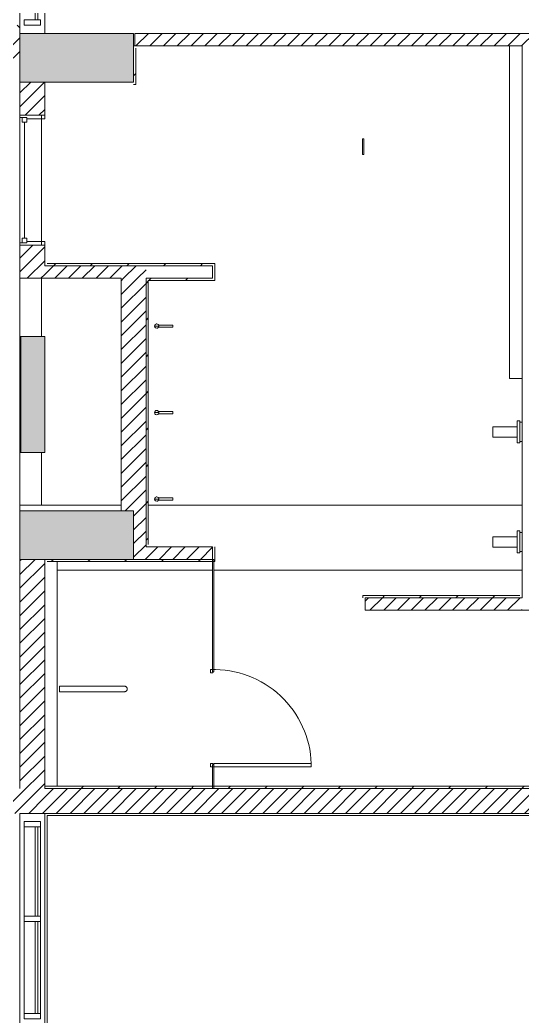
# Model space of a CAD drawing. Header units: millimetres. Extents: x -106145 to 154907, y -84585 to 152038.
# Drawn here: x 89389 to 94029, y 47120 to 56335 of the extents above; entities that cross this region are included whole.
import ezdxf

# ---------------------------------------------------------------- set-up
doc = ezdxf.new("R2010")
doc.units = ezdxf.units.MM
for name, color, linetype, lineweight in [('A-DOOR', 7, 'Continuous', 5), ('A-DOOR-FRAM', 7, 'Continuous', 9), ('A-GLAZ', 7, 'Continuous', 5), ('A-GLAZ-CURT', 7, 'Continuous', 5), ('A-GLAZ-CWMG', 7, 'Continuous', 5), ('A-WALL', 7, 'Continuous', 5), ('A-WALL-PATT', 7, 'Continuous', 5), ('P-SANR-FIXT', 7, 'Continuous', 5), ('S-COLS', 7, 'Continuous', 5)]:
    doc.layers.add(name, color=color, linetype=linetype, lineweight=lineweight)
pattern_1 = [(45, (0, 0), (-63.63961, 63.63961), [])]
pattern_2 = [(45, (0, 0), (-169.70563, 169.70563), [])]
pattern_3 = [(315, (0, 0), (84.19025, 84.19025), [])]

# ---------------------------------------------------------------- blocks, each defined once
blk = doc.blocks.new('Structural Columns 4 - Structural Columns 4-3006467-Site Plan -MAIN')
at = {"layer": 'S-COLS', "color": 254, "true_color": 0xdddddd}
for p, q in [((89388.7, 51845.1), (89388.7, 51795.1)), ((90323.7, 51845.1), (89388.7, 51845.1)), ((94028.7, 51845.1), (90574.7, 51845.1)), ((89733.7, 51245.1), (91168.7, 51245.1)), ((91180.7, 51245.1), (94028.7, 51245.1))]:
    blk.add_line(p, q, dxfattribs=at)
blk = doc.blocks.new('Instance-Window-Fixed - 1200X1050-12946855-Site Plan -MAIN')
at = {"layer": 'A-GLAZ', "color": 254, "lineweight": 9, "true_color": 0xdddddd}
for p, q in [((-638.1, 115), (-619.05, 115)), ((-619.05, 51.5), (-619.05, 115)), ((-619.05, 95.95), (-619.05, 51.5)), ((-619.05, 95.95), (-574.6, 95.95)), ((-574.6, 95.95), (-574.6, 51.5)), ((498.4, 95.95), (498.4, 51.5)), ((542.85, 95.95), (498.4, 95.95)), ((542.85, 51.5), (542.85, 115)), ((561.9, 115), (542.85, 115)), ((542.85, 95.95), (542.85, 51.5)), ((-619.05, 51.5), (-574.6, 51.5)), ((-619.05, 51.5), (-606.35, 51.5)), ((-606.35, -115), (-606.35, 51.5)), ((-574.6, 73.725), (498.4, 73.725)), ((542.85, 51.5), (498.4, 51.5)), ((530.15, 51.5), (542.85, 51.5)), ((530.15, 51.5), (530.15, -115)), ((-606.35, -115), (-638.1, -115)), ((530.15, -115), (561.9, -115))]:
    blk.add_line(p, q, dxfattribs=at)
blk = doc.blocks.new('spout face - Div__30_-V26-Site Plan -MAIN')
at = {"layer": 'P-SANR-FIXT', "color": 254, "true_color": 0xdddddd}
for p, q in [((93982.3, 52422.5), (93982.3, 52625.7)), ((94007.7, 52625.7), (93982.3, 52625.7)), ((94007.7, 52625.7), (94007.7, 52422.5)), ((93757.7, 52571.7), (93757.7, 52476.5)), ((93982.3, 52571.7), (93757.7, 52571.7)), ((94028.7, 52613), (94007.7, 52613)), ((93982.3, 52476.5), (93757.7, 52476.5)), ((94007.7, 52435.2), (94028.7, 52435.2)), ((93982.3, 52422.5), (94007.7, 52422.5))]:
    blk.add_line(p, q, dxfattribs=at)
blk = doc.blocks.new('TAPWARE_boiling-chilled_water_unit - HYTP-029-8403735-Site Plan -MAIN')
at = {"layer": 'P-SANR-FIXT', "color": 254, "true_color": 0xdddddd}
for p, q in [((-10, -350), (10, -350)), ((0, -480), (0, -520)), ((0, -520), (0, -480))]:
    blk.add_line(p, q, dxfattribs=at)
for start, end in [(90, 270), (180, 195.34866), (225, 240.34866), (270, 90), (0, 45)]:
    blk.add_arc((0, -500), 20, start, end, dxfattribs=at)
for points in [[(-10, -350), (-10, -361.6), (-10, -384.9), (-10, -419.4), (-10, -452.5), (-10, -473), (-10, -482.7)], [(10, -482.7), (10, -473), (10, -452.5), (10, -419.4), (10, -384.9), (10, -361.6), (10, -350)], [(-10, -482.7), (-8.8, -482), (-7.6, -481.4), (-6.2, -481)], [(2.1, -480.1), (3.6, -480.3), (6.3, -480.9), (8.8, -482), (10, -482.7)]]:
    blk.add_open_spline(points, degree=3, dxfattribs=at)
blk = doc.blocks.new('WC_rear_grab_bar - 600-12419928-Site Plan -MAIN')
at = {"layer": 'P-SANR-FIXT', "color": 254, "true_color": 0xdddddd}
for p, q in [((-37.5, 559.7), (-37.5, 10.5)), ((13.3, 10.5), (13.3, 559.7)), ((-12.1, 10.5), (-37.5, 10.5)), ((13.3, 10.5), (-12.1, 10.5))]:
    blk.add_line(p, q, dxfattribs=at)
at = {"layer": 'P-SANR-FIXT', "color": 254, "true_color": 0xdddddd, "flags": 128}
for points in [[(-37.5, 610.5), (-37.5, 611.5), (-37.4, 612.5), (-37.3, 613.5), (-37.2, 614.5), (-37, 615.5), (-36.8, 616.5), (-36.5, 617.5), (-36.2, 618.5), (-35.9, 619.4), (-35.5, 620.4), (-35.1, 621.3), (-34.6, 622.2), (-34.2, 623.1), (-33.6, 624), (-33.1, 624.8), (-32.5, 625.7), (-31.9, 626.5), (-31.2, 627.2), (-30.5, 628), (-29.8, 628.7), (-29.1, 629.4), (-28.3, 630.1), (-27.5, 630.7), (-26.7, 631.3), (-25.8, 631.9), (-25, 632.4), (-24.1, 632.9), (-23.2, 633.4), (-22.3, 633.8), (-21.3, 634.2), (-20.4, 634.5), (-19.4, 634.8), (-18.4, 635.1), (-17.4, 635.3), (-16.4, 635.5), (-15.4, 635.7), (-14.4, 635.8), (-13.4, 635.9), (-12.4, 635.9), (-12.1, 635.9)], [(-37.5, 610.5), (-37.5, 610.5), (-37.5, 610.3), (-37.5, 610.1), (-37.5, 609.9), (-37.5, 609.5), (-37.5, 609), (-37.5, 608.5), (-37.5, 607.9), (-37.5, 607.2), (-37.5, 606.5), (-37.5, 605.7), (-37.5, 604.8), (-37.5, 603.8), (-37.5, 602.7), (-37.5, 601.6), (-37.5, 600.4), (-37.5, 599.2), (-37.5, 597.9), (-37.5, 596.5), (-37.5, 595.1), (-37.5, 593.6), (-37.5, 592.1), (-37.5, 590.5), (-37.5, 588.8), (-37.5, 587.1), (-37.5, 585.4), (-37.5, 583.6), (-37.5, 581.8), (-37.5, 580), (-37.5, 578.1), (-37.5, 576.2), (-37.5, 574.3), (-37.5, 572.3), (-37.5, 570.3), (-37.5, 568.3), (-37.5, 566.3), (-37.5, 564.3), (-37.5, 562.3), (-37.5, 560.2), (-37.5, 559.7)], [(-37.5, 559.7), (-37.5, 561.7), (-37.5, 563.8), (-37.5, 565.8), (-37.5, 567.8), (-37.5, 569.8), (-37.5, 571.8), (-37.5, 573.7), (-37.5, 575.7), (-37.5, 577.6), (-37.5, 579.5), (-37.5, 581.3), (-37.5, 583.2), (-37.5, 584.9), (-37.5, 586.7), (-37.5, 588.4), (-37.5, 590), (-37.5, 591.6), (-37.5, 593.2), (-37.5, 594.7), (-37.5, 596.1), (-37.5, 597.5), (-37.5, 598.9), (-37.5, 600.1), (-37.5, 601.3), (-37.5, 602.4), (-37.5, 603.5), (-37.5, 604.5), (-37.5, 605.4), (-37.5, 606.3), (-37.5, 607), (-37.5, 607.7), (-37.5, 608.4), (-37.5, 608.9), (-37.5, 609.4), (-37.5, 609.8), (-37.5, 610.1), (-37.5, 610.3), (-37.5, 610.4), (-37.5, 610.5)], [(-12.1, 635.9), (-11.1, 635.9), (-10.1, 635.8), (-9.1, 635.7), (-8.1, 635.6), (-7.1, 635.4), (-6.1, 635.2), (-5.1, 634.9), (-4.1, 634.6), (-3.2, 634.3), (-2.2, 633.9), (-1.3, 633.5), (-0.4, 633), (0.5, 632.5), (1.4, 632), (2.2, 631.5), (3.1, 630.9), (3.9, 630.3), (4.6, 629.6), (5.4, 628.9), (6.1, 628.2), (6.8, 627.5), (7.5, 626.7), (8.1, 625.9), (8.7, 625.1), (9.3, 624.2), (9.8, 623.4), (10.3, 622.5), (10.7, 621.6), (11.2, 620.6), (11.6, 619.7), (11.9, 618.7), (12.2, 617.8), (12.5, 616.8), (12.7, 615.8), (12.9, 614.8), (13.1, 613.8), (13.2, 612.8), (13.2, 611.8), (13.3, 610.8), (13.3, 610.5)], [(13.3, 559.7), (13.3, 561.7), (13.3, 563.8), (13.3, 565.8), (13.3, 567.8), (13.3, 569.8), (13.3, 571.8), (13.3, 573.7), (13.3, 575.7), (13.3, 577.6), (13.3, 579.5), (13.3, 581.3), (13.3, 583.2), (13.3, 584.9), (13.3, 586.7), (13.3, 588.4), (13.3, 590), (13.3, 591.6), (13.3, 593.2), (13.3, 594.7), (13.3, 596.1), (13.3, 597.5), (13.3, 598.9), (13.3, 600.1), (13.3, 601.3), (13.3, 602.4), (13.3, 603.5), (13.3, 604.5), (13.3, 605.4), (13.3, 606.3), (13.3, 607), (13.3, 607.7), (13.3, 608.4), (13.3, 608.9), (13.3, 609.4), (13.3, 609.8), (13.3, 610.1), (13.3, 610.3), (13.3, 610.4), (13.3, 610.5)], [(13.3, 610.5), (13.3, 610.5), (13.3, 610.3), (13.3, 610.1), (13.3, 609.9), (13.3, 609.5), (13.3, 609), (13.3, 608.5), (13.3, 607.9), (13.3, 607.2), (13.3, 606.5), (13.3, 605.7), (13.3, 604.8), (13.3, 603.8), (13.3, 602.7), (13.3, 601.6), (13.3, 600.4), (13.3, 599.2), (13.3, 597.9), (13.3, 596.5), (13.3, 595.1), (13.3, 593.6), (13.3, 592.1), (13.3, 590.5), (13.3, 588.8), (13.3, 587.1), (13.3, 585.4), (13.3, 583.6), (13.3, 581.8), (13.3, 580), (13.3, 578.1), (13.3, 576.2), (13.3, 574.3), (13.3, 572.3), (13.3, 570.3), (13.3, 568.3), (13.3, 566.3), (13.3, 564.3), (13.3, 562.3), (13.3, 560.2), (13.3, 559.7)]]:
    blk.add_lwpolyline(points, dxfattribs=at)
blk = doc.blocks.new('DC_SglFl-W-Int - 0_9 toilet door-9508419-Site Plan -MAIN')
at = {"layer": 'A-DOOR', "color": 254, "lineweight": 9, "true_color": 0xdddddd}
for p, q in [((420, 6), (420, 906)), ((420, 906), (450, 906)), ((450, 906), (450, 6)), ((450, 6), (420, 6))]:
    blk.add_line(p, q, dxfattribs=at)
at = {"layer": 'A-DOOR', "color": 254, "true_color": 0xdddddd}
blk.add_arc((450, 6), 900.5, 91.90915, 181.90915, dxfattribs=at)
at = {"layer": 'A-DOOR-FRAM', "color": 254, "true_color": 0xdddddd}
for p, q in [((-450, -24), (-450, 6)), ((-430, 6), (-450, 6)), ((-430, -4), (-430, 6)), ((450, 6), (430, 6)), ((430, 6), (430, -4)), ((450, -24), (450, 6)), ((-450, -24), (-420, -24)), ((-420, -4), (-430, -4)), ((-420, -24), (-420, -4)), ((420, -4), (420, -24)), ((430, -4), (420, -4)), ((420, -24), (450, -24))]:
    blk.add_line(p, q, dxfattribs=at)
blk = doc.blocks.new('Casework 515 - Casework 5-15538633-Site Plan -MAIN')
at = {"layer": 'A-GLAZ', "true_color": 0xeaeaea}
for points in [[(89166.2, 102040.1), (89166.2, 103114.1), (89158.7, 103114.1), (89158.7, 102040.1)], [(89166.2, 102040.1), (89388.7, 102040.1), (89388.7, 103114.1), (89166.2, 103114.1), (89166.2, 102174.1)]]:
    blk.add_hatch(color=254, dxfattribs=at).paths.add_polyline_path(points, flags=0)
at = {"layer": 'A-GLAZ', "color": 254, "true_color": 0xdddddd}
for p, q in [((89158.7, 103114.1), (89166.2, 103114.1)), ((89158.7, 102040.1), (89158.7, 103114.1)), ((89166.2, 103114.1), (89388.7, 103114.1)), ((89166.2, 102040.1), (89166.2, 103114.1)), ((89388.7, 103114.1), (89388.7, 102040.1)), ((89166.2, 102040.1), (89158.7, 102040.1)), ((89388.7, 102040.1), (89166.2, 102040.1))]:
    blk.add_line(p, q, dxfattribs=at)
blk = doc.blocks.new('System Panel - Glazed-15710486-Site Plan -MAIN')
at = {"layer": 'A-GLAZ-CURT', "color": 254, "lineweight": 9, "true_color": 0xdddddd}
for p, q in [((-412.5, -24.5), (412.5, -24.5)), ((-412.5, -49.5), (-412.5, -24.5)), ((412.5, -49.5), (-412.5, -49.5)), ((412.5, -49.5), (412.5, -24.5))]:
    blk.add_line(p, q, dxfattribs=at)
blk = doc.blocks.new('Rectangular Mullion - 50 x 150mm-15606837-Site Plan -MAIN')
at = {"layer": 'A-GLAZ-CWMG', "color": 254, "lineweight": 18, "true_color": 0xdddddd}
for p, q in [((0, 75), (-50, 75)), ((-50, 75), (-50, -75)), ((0, 75), (0, -75)), ((-50, -75), (0, -75))]:
    blk.add_line(p, q, dxfattribs=at)
blk = doc.blocks.new('System Panel - Glazed-15680609-Site Plan -MAIN')
at = {"layer": 'A-GLAZ-CURT', "color": 254, "lineweight": 9, "true_color": 0xdddddd}
for p, q in [((-412.5, 49.5), (412.5, 49.5)), ((-412.5, 24.5), (-412.5, 49.5)), ((412.5, 24.5), (-412.5, 24.5)), ((412.5, 24.5), (412.5, 49.5))]:
    blk.add_line(p, q, dxfattribs=at)
blk = doc.blocks.new('System Panel - Glazed-15680610-Site Plan -MAIN')
at = {"layer": 'A-GLAZ-CURT', "color": 254, "lineweight": 9, "true_color": 0xdddddd}
for p, q in [((-425, 49.5), (425, 49.5)), ((-425, 24.5), (-425, 49.5)), ((425, 24.5), (-425, 24.5)), ((425, 24.5), (425, 49.5))]:
    blk.add_line(p, q, dxfattribs=at)
blk = doc.blocks.new('Rectangular Mullion - 50 x 150mm-V36-Site Plan -MAIN')
at = {"layer": 'A-GLAZ-CWMG', "color": 254, "true_color": 0xdddddd}
for p, q in [((89428.7, 121630.1), (89428.7, 122455.1)), ((89578.7, 121630.1), (89578.7, 122455.1))]:
    blk.add_line(p, q, dxfattribs=at)
blk = doc.blocks.new('Rectangular Mullion - 50 x 150mm-15680352-Site Plan -MAIN')
at = {"layer": 'A-GLAZ-CWMG', "color": 254, "true_color": 0xdddddd}
for p, q in [((89428.7, 120730.1), (89428.7, 121580.1)), ((89578.7, 120730.1), (89578.7, 121580.1))]:
    blk.add_line(p, q, dxfattribs=at)
blk = doc.blocks.new('Rectangular Mullion - 50 x 150mm-15605377-Site Plan -MAIN')
at = {"layer": 'A-GLAZ-CWMG', "color": 254, "lineweight": 18, "true_color": 0xdddddd}
for p, q in [((0, 75), (-50, 75)), ((-50, 75), (-50, -75)), ((0, 75), (0, -75)), ((-50, -75), (0, -75))]:
    blk.add_line(p, q, dxfattribs=at)
blk = doc.blocks.new('Rectangular Mullion - 50 x 150mm-15605373-Site Plan -MAIN')
at = {"layer": 'A-GLAZ-CWMG', "color": 254, "lineweight": 18, "true_color": 0xdddddd}
for p, q in [((25, 75), (-25, 75)), ((-25, 75), (-25, -75)), ((25, 75), (25, -75)), ((-25, -75), (25, -75))]:
    blk.add_line(p, q, dxfattribs=at)
blk = doc.blocks.new('MM-HOSPITAL BLOCK-C_2022_11_01_Facade reworking_rvt-1-Site Plan -MAIN')
at = {"layer": 'A-WALL-PATT', "true_color": 0xd4d4d4}
h = blk.add_hatch(dxfattribs=at)
h.set_pattern_fill('FP_17', color=254, style=0, pattern_type=2)
h.set_pattern_definition(pattern_3)
h.paths.add_polyline_path([(89388.7, 56255.1), (89388.7, 56255.1), (89388.7, 56285.1), (89088.7, 56285.1), (89088.7, 56255.1)], flags=0)
at = {"layer": 'A-WALL-PATT', "true_color": 0xaaaaaa}
h = blk.add_hatch(dxfattribs=at)
h.set_pattern_fill('FP_10', color=253, style=0, pattern_type=2)
h.set_pattern_definition(pattern_1)
h.paths.add_polyline_path([(89388.7, 55980.1), (89388.7, 55980.1), (89388.7, 56210.1), (89088.7, 56210.1), (89088.7, 55980.1)], flags=0)
h = blk.add_hatch(dxfattribs=at)
h.set_pattern_fill('FP_10', color=253, style=0, pattern_type=2)
h.set_pattern_definition(pattern_1)
h.paths.add_polyline_path([(101033.7, 56095.1), (102798.7, 56095.1), (102798.7, 56210.1), (90449.2, 56210.1), (90449.2, 56095.1), (100918.7, 56095.1)], flags=0)
at = {"layer": 'A-WALL-PATT', "true_color": 0xeaeaea}
h = blk.add_hatch(dxfattribs=at)
h.set_pattern_fill('FP_14', color=254, style=0, pattern_type=2)
h.set_pattern_definition(pattern_2)
h.paths.add_polyline_path([(90438.7, 55739.1), (90459.7, 55739.1), (90459.7, 56095.1), (90438.7, 56095.1), (90438.7, 55760.1)], flags=0)
at = {"layer": 'A-WALL-PATT', "true_color": 0xaaaaaa}
h = blk.add_hatch(dxfattribs=at)
h.set_pattern_fill('FP_10', color=253, style=0, pattern_type=2)
h.set_pattern_definition(pattern_1)
h.paths.add_polyline_path([(89388.7, 53945.1), (89618.7, 53945.1), (89618.7, 54252.6), (89388.7, 54252.6)], flags=0)
h.paths.add_polyline_path([(89618.7, 55452.6), (89618.7, 55760.1), (89388.7, 55760.1), (89388.7, 55452.6)], flags=0)
at = {"layer": 'A-WALL-PATT', "true_color": 0xeaeaea}
h = blk.add_hatch(dxfattribs=at)
h.set_pattern_fill('FP_14', color=254, style=0, pattern_type=2)
h.set_pattern_definition(pattern_2)
h.paths.add_polyline_path([(91189.7, 54060.1), (91189.7, 54081.1), (89618.7, 54081.1), (89618.7, 54060.1), (91174.1, 54060.1)], flags=0)
at = {"layer": 'A-WALL-PATT', "true_color": 0xaaaaaa}
h = blk.add_hatch(dxfattribs=at)
h.set_pattern_fill('FP_10', color=253, style=0, pattern_type=2)
h.set_pattern_definition(pattern_1)
h.paths.add_polyline_path([(90553.7, 53945.1), (90553.7, 54060.1), (89618.7, 54060.1), (89618.7, 53945.1), (90323.7, 53945.1)], flags=0)
h = blk.add_hatch(dxfattribs=at)
h.set_pattern_fill('FP_10', color=253, style=0, pattern_type=2)
h.set_pattern_definition(pattern_1)
h.paths.add_polyline_path([(90553.7, 51795.1), (90553.7, 53945.1), (90323.7, 53945.1), (90323.7, 51795.1), (90438.7, 51795.1)], flags=0)
at = {"layer": 'A-WALL-PATT', "true_color": 0xeaeaea}
h = blk.add_hatch(dxfattribs=at)
h.set_pattern_fill('FP_14', color=254, style=0, pattern_type=2)
h.set_pattern_definition(pattern_2)
h.paths.add_polyline_path([(90574.7, 51460.1), (90574.7, 53945.1), (90553.7, 53945.1), (90553.7, 51460.1)], flags=0)
h = blk.add_hatch(dxfattribs=at)
h.set_pattern_fill('FP_14', color=254, style=0, pattern_type=2)
h.set_pattern_definition(pattern_2)
h.paths.add_polyline_path([(91174.1, 53924.1), (91189.7, 53924.1), (91189.7, 53945.1), (90574.7, 53945.1), (90574.7, 53924.1)], flags=0)
at = {"layer": 'A-WALL-PATT', "true_color": 0xaaaaaa}
h = blk.add_hatch(dxfattribs=at)
h.set_pattern_fill('FP_10', color=253, style=0, pattern_type=2)
h.set_pattern_definition(pattern_1)
h.paths.add_polyline_path([(90438.7, 51345.1), (90553.7, 51345.1), (90553.7, 51795.1), (90438.7, 51795.1), (90438.7, 51545.1)], flags=0)
h = blk.add_hatch(dxfattribs=at)
h.set_pattern_fill('FP_10', color=253, style=0, pattern_type=2)
h.set_pattern_definition(pattern_1)
h.paths.add_polyline_path([(91168.7, 51345.1), (91168.7, 51460.1), (90553.7, 51460.1), (90553.7, 51345.1)], flags=0)
at = {"layer": 'A-WALL-PATT', "true_color": 0xeaeaea}
h = blk.add_hatch(dxfattribs=at)
h.set_pattern_fill('FP_14', color=254, style=0, pattern_type=2)
h.set_pattern_definition(pattern_2)
h.paths.add_polyline_path([(91168.7, 51345.1), (91189.7, 51345.1), (91189.7, 51460.1), (91168.7, 51460.1)], flags=0)
at = {"layer": 'A-WALL-PATT', "true_color": 0xaaaaaa}
h = blk.add_hatch(dxfattribs=at)
h.set_pattern_fill('FP_10', color=253, style=0, pattern_type=2)
h.set_pattern_definition(pattern_1)
h.paths.add_polyline_path([(89618.7, 48995.1), (89618.7, 51345.1), (89388.7, 51345.1), (89388.7, 48995.1)], flags=0)
at = {"layer": 'A-WALL-PATT', "true_color": 0xeaeaea}
h = blk.add_hatch(dxfattribs=at)
h.set_pattern_fill('FP_14', color=254, style=0, pattern_type=2)
h.set_pattern_definition(pattern_2)
h.paths.add_polyline_path([(89639.7, 51324.1), (91189.7, 51324.1), (91189.7, 51345.1), (89618.7, 51345.1), (89618.7, 51324.1)], flags=0)
h = blk.add_hatch(dxfattribs=at)
h.set_pattern_fill('FP_14', color=254, style=0, pattern_type=2)
h.set_pattern_definition(pattern_2)
h.paths.add_polyline_path([(94007.7, 50990.1), (94007.7, 51011.1), (92557.7, 51011.1), (92557.7, 50990.1), (93274.5, 50990.1)], flags=0)
at = {"layer": 'A-WALL-PATT', "true_color": 0xaaaaaa}
h = blk.add_hatch(dxfattribs=at)
h.set_pattern_fill('FP_10', color=253, style=0, pattern_type=2)
h.set_pattern_definition(pattern_1)
h.paths.add_polyline_path([(94028.7, 50875.1), (94028.7, 50990.1), (92578.7, 50990.1), (92578.7, 50875.1), (93274.5, 50875.1)], flags=0)
h = blk.add_hatch(dxfattribs=at)
h.set_pattern_fill('FP_10', color=253, style=0, pattern_type=2)
h.set_pattern_definition(pattern_1)
h.paths.add_polyline_path([(89088.7, 48995.1), (89388.7, 48995.1), (89388.7, 49225.1), (89088.7, 49225.1)], flags=0)
h = blk.add_hatch(dxfattribs=at)
h.set_pattern_fill('FP_10', color=253, style=0, pattern_type=2)
h.set_pattern_definition(pattern_1)
h.paths.add_polyline_path([(93274.5, 48995.1), (96818.7, 48995.1), (96818.7, 49225.1), (89618.7, 49225.1), (89618.7, 48995.1), (91174.1, 48995.1)], flags=0)
at = {"layer": 'A-WALL-PATT', "true_color": 0xeaeaea}
h = blk.add_hatch(dxfattribs=at)
h.set_pattern_fill('FP_14', color=254, style=0, pattern_type=2)
h.set_pattern_definition(pattern_2)
h.paths.add_polyline_path([(93274.5, 49225.1), (95757.7, 49225.1), (95757.7, 49246.1), (89639.7, 49246.1), (89639.7, 49225.1), (91174.1, 49225.1)], flags=0)
at = {"layer": 'A-WALL-PATT', "true_color": 0xd4d4d4}
h = blk.add_hatch(dxfattribs=at)
h.set_pattern_fill('FP_17', color=254, style=0, pattern_type=2)
h.set_pattern_definition(pattern_3)
h.paths.add_polyline_path([(89388.7, 48920.1), (89388.7, 48920.1), (89388.7, 48950.1), (89088.7, 48950.1), (89088.7, 48920.1)], flags=0)
at = {"layer": 'S-COLS', "true_color": 0xd4d4d4}
for points in [[(90438.7, 55760.1), (90438.7, 56210.1), (89388.7, 56210.1), (89388.7, 55760.1)], [(90438.7, 51345.1), (90438.7, 51795.1), (89388.7, 51795.1), (89388.7, 51345.1), (90123.9, 51345.1)]]:
    blk.add_hatch(color=254, dxfattribs=at).paths.add_polyline_path(points, flags=0)
at = {"layer": 'A-WALL', "color": 254, "true_color": 0xdddddd}
for p, q in [((89388.7, 56285.1), (89388.7, 60860.1)), ((89618.7, 60910.1), (89618.7, 56210.1)), ((89388.7, 56210.1), (89388.7, 56255.1)), ((89388.7, 55980.1), (89388.7, 56210.1)), ((93913.7, 53017), (93913.7, 56095.1)), ((89618.7, 55452.6), (89618.7, 55760.1)), ((89618.7, 54081.1), (89618.7, 54252.6)), ((93913.7, 53017), (94028.7, 53017)), ((91168.7, 51345.1), (91168.7, 51460.1)), ((89618.7, 51324.1), (89618.7, 51345.1)), ((90438.7, 51345.1), (90553.7, 51345.1)), ((91168.7, 51345.1), (90553.7, 51345.1)), ((90553.7, 51345.1), (91168.7, 51345.1)), ((91168.7, 51345.1), (91168.7, 50305.1)), ((91180.7, 51345.1), (91168.7, 51345.1)), ((91180.7, 50305.1), (91180.7, 51345.1)), ((89618.7, 49225.1), (89618.7, 51324.1)), ((89733.7, 51324.1), (89733.7, 49246.1)), ((94007.7, 50990.1), (92578.7, 50990.1)), ((92578.7, 50990.1), (92578.7, 50875.1)), ((92578.7, 50990.1), (94007.7, 50990.1)), ((94028.7, 50990.1), (94007.7, 50990.1)), ((94028.7, 51011.1), (94028.7, 50990.1)), ((91180.7, 50305.1), (91168.7, 50305.1)), ((91168.7, 49445.1), (91168.7, 49225.1)), ((91180.7, 49445.1), (91168.7, 49445.1)), ((91180.7, 49225.1), (91180.7, 49445.1)), ((89618.7, 49246.1), (89639.7, 49246.1)), ((89618.7, 49225.1), (89639.7, 49225.1)), ((89639.7, 49225.1), (95757.7, 49225.1)), ((89639.7, 49225.1), (95757.7, 49225.1)), ((91180.7, 49225.1), (91168.7, 49225.1)), ((89388.7, 48950.1), (89388.7, 48995.1)), ((89618.7, 48995.1), (89618.7, 48974.1)), ((89618.7, 48995.1), (89618.7, 45820.1)), ((89618.7, 45820.1), (89618.7, 48974.1)), ((96839.7, 48974.1), (89639.7, 48974.1)), ((89639.7, 48974.1), (89639.7, 45635.1)), ((89388.7, 45895.1), (89388.7, 48920.1))]:
    blk.add_line(p, q, dxfattribs=at)
at = {"layer": 'A-WALL', "color": 254, "lineweight": 18, "true_color": 0xdddddd}
for p, q in [((89388.7, 56285.1), (89388.7, 56255.1)), ((96713.7, 56210.1), (90449.2, 56210.1)), ((90449.2, 56095.1), (90449.2, 56210.1)), ((90438.7, 56095.1), (90438.7, 55760.1)), ((90459.7, 56095.1), (90438.7, 56095.1)), ((90449.2, 56095.1), (94028.7, 56095.1)), ((90459.7, 55739.1), (90459.7, 56074.1)), ((94028.7, 56095.1), (94028.7, 52975.1)), ((89388.7, 55760.1), (89388.7, 55452.6)), ((89388.7, 55760.1), (89618.7, 55760.1)), ((90459.7, 55739.1), (90438.7, 55739.1)), ((89388.7, 55452.6), (89618.7, 55452.6)), ((92553.3, 55234.6), (92553.3, 55089.8)), ((92565.3, 55234.6), (92553.3, 55234.6)), ((92565.3, 55089.8), (92565.3, 55234.6)), ((92565.3, 55089.8), (92553.3, 55089.8)), ((89388.7, 54252.6), (89388.7, 53945.1)), ((89388.7, 54252.6), (89618.7, 54252.6)), ((89618.7, 54060.1), (89618.7, 54081.1)), ((89618.7, 54081.1), (89618.7, 54060.1)), ((90553.7, 54060.1), (89618.7, 54060.1)), ((89618.7, 54060.1), (91168.7, 54060.1)), ((91189.7, 54081.1), (89639.7, 54081.1)), ((91168.7, 54060.1), (91168.7, 53945.1)), ((91189.7, 54081.1), (91189.7, 54060.1)), ((91189.7, 53945.1), (91189.7, 54060.1)), ((89388.7, 53945.1), (89618.7, 53945.1)), ((89618.7, 53945.1), (90323.7, 53945.1)), ((90323.7, 53945.1), (90323.7, 51795.1)), ((90553.7, 51795.1), (90553.7, 53945.1)), ((90553.7, 53945.1), (90553.7, 51460.1)), ((90574.7, 53945.1), (90553.7, 53945.1)), ((91168.7, 53945.1), (90574.7, 53945.1)), ((90574.7, 51481.1), (90574.7, 53924.1)), ((90574.7, 53924.1), (91189.7, 53924.1)), ((91189.7, 53924.1), (91189.7, 53945.1)), ((94028.7, 52975.1), (94028.7, 51011.1)), ((90438.7, 51795.1), (90323.7, 51795.1)), ((90438.7, 51795.1), (90438.7, 51345.1)), ((90553.7, 51460.1), (90553.7, 51795.1)), ((90574.7, 51460.1), (90553.7, 51460.1)), ((91168.7, 51460.1), (90553.7, 51460.1)), ((91189.7, 51345.1), (91189.7, 51460.1)), ((89388.7, 51345.1), (89388.7, 49225.1)), ((89388.7, 51345.1), (89618.7, 51345.1)), ((90438.7, 51345.1), (89618.7, 51345.1)), ((91189.7, 51324.1), (91189.7, 51345.1)), ((89639.7, 51324.1), (91189.7, 51324.1)), ((94007.7, 51011.1), (92557.7, 51011.1)), ((92557.7, 51011.1), (92557.7, 50990.1)), ((92578.7, 50875.1), (94028.7, 50875.1)), ((94028.7, 50875.1), (94143.7, 50875.1)), ((89639.7, 49246.1), (95757.7, 49246.1)), ((89388.7, 48995.1), (89618.7, 48995.1)), ((89388.7, 48950.1), (89388.7, 48920.1)), ((96818.7, 48995.1), (89618.7, 48995.1))]:
    blk.add_line(p, q, dxfattribs=at)
at = {"layer": 'S-COLS', "color": 254, "true_color": 0xdddddd}
for p, q in [((89388.7, 55980.1), (89388.7, 56210.1)), ((89388.7, 56210.1), (90438.7, 56210.1)), ((90438.7, 55760.1), (90438.7, 56210.1)), ((89388.7, 55760.1), (89388.7, 55980.1)), ((90438.7, 55760.1), (89388.7, 55760.1)), ((89388.7, 51345.1), (89388.7, 51795.1)), ((89388.7, 51795.1), (90438.7, 51795.1)), ((90438.7, 51345.1), (90438.7, 51795.1)), ((90438.7, 51345.1), (89388.7, 51345.1))]:
    blk.add_line(p, q, dxfattribs=at)
at = {"color": 253, "lineweight": 5, "true_color": 0xaaaaaa}
for name, p, rotation in [('System Panel - Glazed-15710486-Site Plan -MAIN', (89503.7, 56747.6), 90), ('Rectangular Mullion - 50 x 150mm-15606837-Site Plan -MAIN', (89503.7, 56285.1), 270), ('Instance-Window-Fixed - 1200X1050-12946855-Site Plan -MAIN', (89503.7, 54890.7), 90), ('TAPWARE_boiling-chilled_water_unit - HYTP-029-8403735-Site Plan -MAIN', (91152.7, 53502.6), 270.0000000000001), ('TAPWARE_boiling-chilled_water_unit - HYTP-029-8403735-Site Plan -MAIN', (91152.7, 52702.6), 270.0000000000001), ('TAPWARE_boiling-chilled_water_unit - HYTP-029-8403735-Site Plan -MAIN', (91152.7, 51902.6), 270.0000000000001), ('DC_SglFl-W-Int - 0_9 toilet door-9508419-Site Plan -MAIN', (91174.7, 49875.1), 269.9999999999995), ('WC_rear_grab_bar - 600-12419928-Site Plan -MAIN', (89744.2, 50133.9), 269.9999999999994), ('Rectangular Mullion - 50 x 150mm-15605377-Site Plan -MAIN', (89503.7, 48920.1), 89.99999999999957), ('System Panel - Glazed-15680609-Site Plan -MAIN', (89503.7, 48457.6), 269.9999999999995), ('System Panel - Glazed-15680610-Site Plan -MAIN', (89503.7, 47570.1), 269.9999999999995)]:
    blk.add_blockref(name, p, dxfattribs=dict(at, rotation=rotation))
for name, p in [('Casework 515 - Casework 5-15538633-Site Plan -MAIN', (230, -49707)), ('spout face - Div__30_-V26-Site Plan -MAIN', (0, 0)), ('Structural Columns 4 - Structural Columns 4-3006467-Site Plan -MAIN', (0, 0)), ('spout face - Div__30_-V26-Site Plan -MAIN', (0, -1018.1)), ('Rectangular Mullion - 50 x 150mm-V36-Site Plan -MAIN', (0, -73585)), ('Rectangular Mullion - 50 x 150mm-15680352-Site Plan -MAIN', (0, -73585))]:
    blk.add_blockref(name, p, dxfattribs=at)
at = {"color": 253, "lineweight": 5, "true_color": 0xaaaaaa, "extrusion": (0, 0, -1), "rotation": 270.0000000000004}
for p in [(-89503.7, 48020.1), (-89503.7, 47120.1)]:
    blk.add_blockref('Rectangular Mullion - 50 x 150mm-15605373-Site Plan -MAIN', p, dxfattribs=at)

msp = doc.modelspace()

# ---------------------------------------------------------------- linework, layer by layer
at = {"layer": 'A-WALL', "color": 253, "true_color": 0x999999}
for p, q in [((89388.75, 54252.55), (89388.75, 55452.55)), ((89588.75, 55452.55), (89588.75, 54252.55)), ((89388.75, 53407.05), (89388.75, 53945.05)), ((89588.75, 53945.05), (89588.75, 53407.05)), ((89388.75, 51845.05), (89388.75, 52333.05)), ((89588.75, 52333.05), (89588.75, 51845.05))]:
    msp.add_line(p, q, dxfattribs=at)

# ---------------------------------------------------------------- block references
at = {"lineweight": 5}
msp.add_blockref('MM-HOSPITAL BLOCK-C_2022_11_01_Facade reworking_rvt-1-Site Plan -MAIN', (0, 0), dxfattribs=at)

doc.saveas('drawing.dxf')
